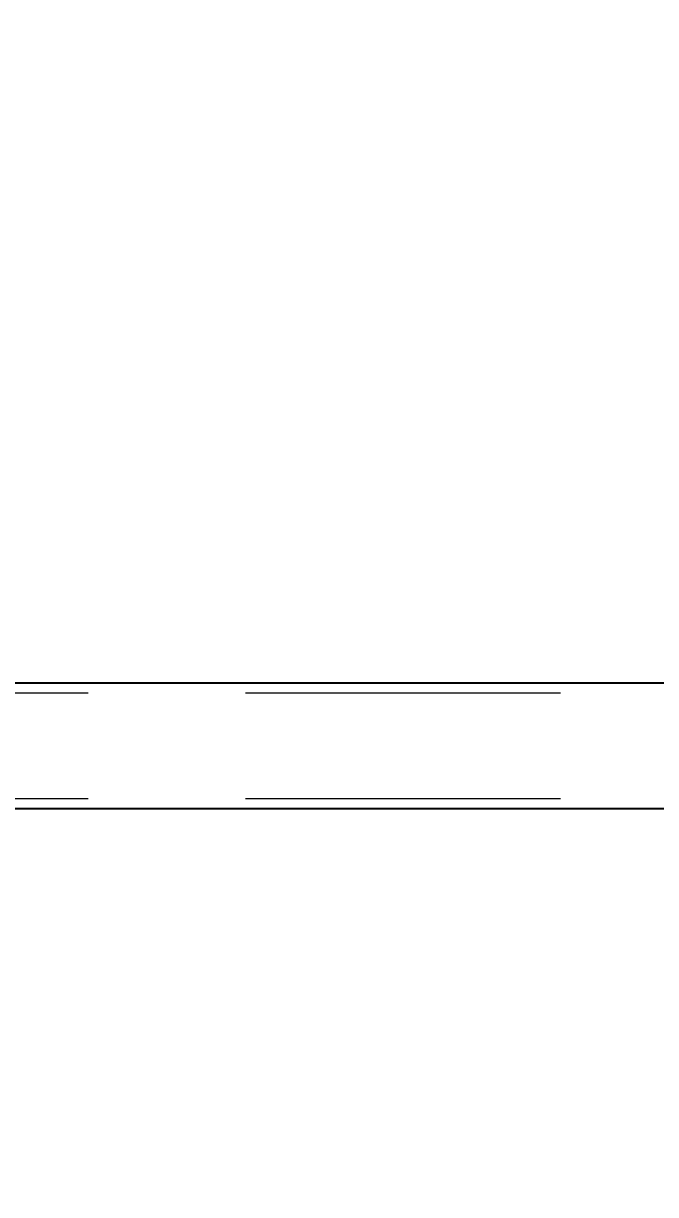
# Model space of a CAD drawing. Header units: millimetres. Extents: x 1293 to 41893, y 1011 to 26911.
# Drawn here: x 10741.8 to 10869.3, y 6615.6 to 6852 of the extents above; entities that cross this region are included whole.
import ezdxf

# ---------------------------------------------------------------- set-up
doc = ezdxf.new("R2010")
doc.units = ezdxf.units.MM
doc.header["$LTSCALE"] = 50
doc.linetypes.add('HIDDEN', pattern=[1.905, 1.27, -0.635])
doc.layers.add('CAPA_1', color=7, linetype='Continuous')
doc.styles.add('SLDTEXTSTYLE0', font='TXT', dxfattribs={"width": 0.75})
doc.dimstyles.new('SLDDIMSTYLE0', dxfattribs={"dimtxt": 100, "dimasz": 100, "dimexe": 0, "dimexo": 0.0625, "dimgap": 25, "dimtad": 2, "dimdec": 0, "dimlfac": 1.5, "dimrnd": 1e-09, "dimzin": 12, "dimdsep": 46, "dimtxsty": 'SLDTEXTSTYLE0', "dimsah": 1, "dimcen": 0.09, "dimadec": 0, "dimazin": 3, "dimtfac": 1, "dimtdec": 0, "dimtofl": 0, "dimtmove": 0, "dimatfit": 3, "dimfxl": 1, "dimfrac": 2, "dimtolj": 1, "dimtzin": 12, "dimarcsym": 0})

# ---------------------------------------------------------------- blocks, each defined once
blk = doc.blocks.new('_D_15')
at = {"layer": 'CAPA_1', "transparency": 16777216}
for p, q in [((6530.12, 8742.38), (6530.12, 9415.65)), ((16745.16, 6492), (16745.16, 9415.65)), ((6530.12, 9365.65), (16745.16, 9365.65))]:
    blk.add_line(p, q, dxfattribs=at)
for points in [[(6530.12, 9365.65), (6630.12, 9350.26), (6630.12, 9381.03)], [(16745.16, 9365.65), (16645.16, 9381.03), (16645.16, 9350.26)]]:
    blk.add_solid(points, dxfattribs=at)
at = {"layer": 'CAPA_1', "transparency": 16777216, "insert": (11452.92, 9494.55), "char_height": 100, "attachment_point": 1, "style": 'SLDTEXTSTYLE0'}
blk.add_mtext('15323', dxfattribs=at)

msp = doc.modelspace()

# ---------------------------------------------------------------- linework, layer by layer
at = {"color": 7, "linetype": 'Continuous', "lineweight": 25}
for p, q in [((11705.2958163, 6718.8595736), (10380.9601497, 6718.8595736)), ((11705.2958163, 6693.4595736), (10380.9601497, 6693.4595736))]:
    msp.add_line(p, q, dxfattribs=at)
at = {"color": 1, "linetype": 'HIDDEN', "lineweight": 18}
for p, q in [((11707.4158163, 6716.8275736), (10380.9601497, 6716.8275736)), ((11707.4158163, 6695.4915736), (10380.9601497, 6695.4915736))]:
    msp.add_line(p, q, dxfattribs=at)

# ---------------------------------------------------------------- dimensions: what is measured, and where the dimension line sits
at = {"layer": 'CAPA_1'}
dim = msp.add_linear_dim(base=(16745.1618891, 9365.6463094), p1=(6530.1246702, 8678.8772747), p2=(16745.1618891, 6428.5014528), dimstyle='SLDDIMSTYLE0', dxfattribs=at)
dim.commit()
dim.dimension.update_dxf_attribs({"geometry": '_D_15', "text_midpoint": (11637.6432797, 9365.6463094), "dimtype": 160})

doc.saveas('drawing.dxf')
